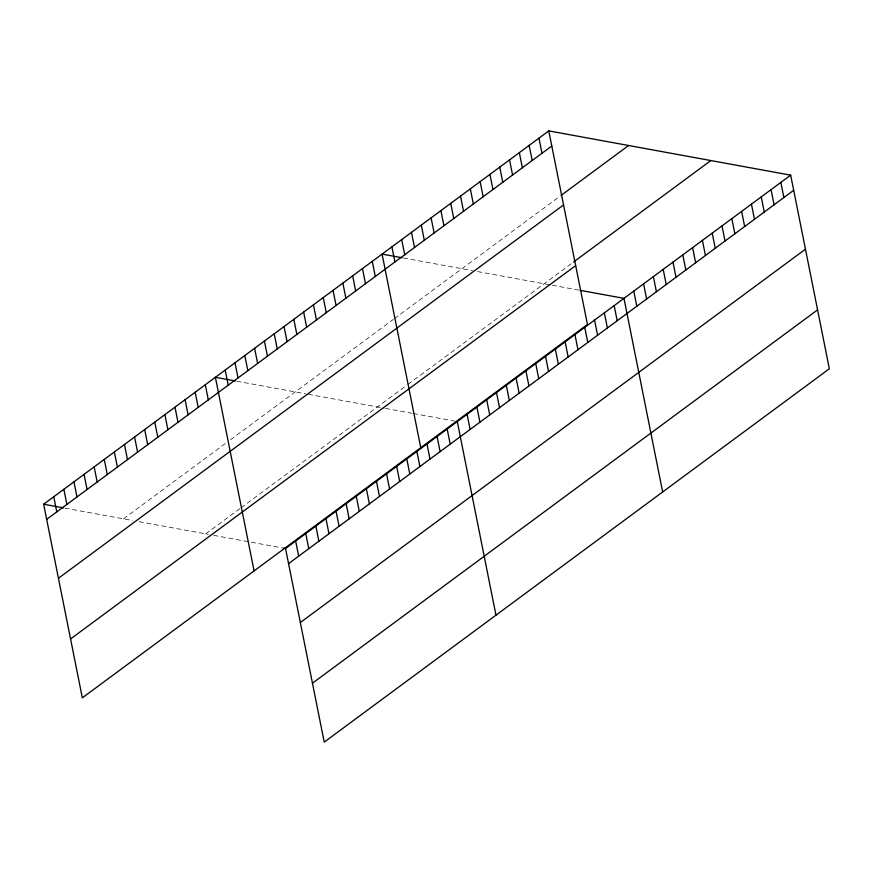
<?xml version="1.0" encoding="UTF-8"?>
<svg xmlns="http://www.w3.org/2000/svg" width="873" height="873" viewBox="0 0 873 873"><rect width="100%" height="100%" fill="white"/><g stroke="black" fill="none" stroke-linecap="round" stroke-linejoin="round"><path stroke-width="0.65" stroke-dasharray="4.37 3.27" d="M123.475 518.846L226.522 442.676M230.559 439.697L393.265 319.431M394.356 318.634L559.953 196.229M205.722 533.894L240.064 508.501M241.079 507.759L406.873 385.211M407.964 384.404L572.481 262.817M403.37 257.993L472.348 270.619M477.575 271.568L550.798 284.969M552.129 285.209L578.744 290.087M236.681 381.195L305.659 393.821M308.267 394.29L384.109 408.171M385.44 408.411L412.056 413.289M413.376 413.529L454.626 421.07M64.94 508.13L132.609 520.515M139.145 521.705L208.385 534.374M213.699 535.345L281.553 547.764"/><path stroke-width="1.31" d="M548.768 130.895L587.453 324.505L82.335 697.843L43.65 504.234L548.768 130.895L790.665 175.157L829.35 368.766L324.232 742.105L285.547 548.495L790.665 175.157M46.673 519.359L551.791 146.031M561.044 195.432L628.593 145.507M58.436 578.264L563.565 204.926M573.561 262.009L710.84 160.556M70.571 638.949L575.689 265.61M288.57 563.62L793.688 190.292M300.334 622.525L805.452 249.187M312.458 683.199L817.586 309.871M402.038 257.753L382.079 254.098L420.764 447.707M580.076 290.327L623.977 298.359L662.662 491.968M235.35 380.955L215.391 377.3L254.076 570.909M43.65 504.234L63.609 507.89M282.885 548.004L285.547 548.495M780.855 182.402L783.878 197.538M771.055 189.648L774.078 204.784M761.245 196.905L764.268 212.03M751.446 204.151L754.468 219.276M741.635 211.397L744.658 226.522M731.836 218.643L734.859 233.768M722.026 225.889L725.048 241.013M712.226 233.135L715.249 248.259M702.416 240.381L705.439 255.516M692.616 247.626L695.639 262.762M682.806 254.872L685.829 270.008M672.996 262.129L676.018 277.254M663.196 269.375L666.219 284.5M653.386 276.621L656.409 291.746M643.587 283.867L646.609 298.992M633.776 291.113L636.799 306.237M614.166 305.605L617.189 320.74M604.367 312.85L607.39 327.986M594.557 320.096L597.579 335.232M584.757 327.353L587.78 342.478M538.968 138.141L541.991 153.277M574.947 334.599L577.97 349.724M529.158 145.387L532.181 160.523M565.147 341.845L568.17 356.97M519.359 152.644L522.381 167.769M555.337 349.091L558.36 364.216M509.548 159.89L512.571 175.015M545.538 356.337L548.56 371.462M499.738 167.136L502.761 182.261M535.727 363.583L538.75 378.707M489.939 174.382L492.961 189.506M525.917 370.829L528.94 385.964M480.128 181.628L483.151 196.752M516.118 378.074L519.14 393.21M470.329 188.874L473.352 203.998M506.307 385.32L509.33 400.456M460.518 196.119L463.541 211.255M496.508 392.577L499.531 407.702M450.719 203.365L453.742 218.501M486.698 399.823L489.72 414.948M440.909 210.611L443.931 225.747M476.898 407.069L479.921 422.194M431.109 217.868L434.132 232.993M467.088 414.315L470.111 429.44M421.299 225.114L424.322 240.239M457.288 421.561L495.973 615.17M411.499 232.36L414.522 247.485M447.183 429.025L450.206 444.161M401.689 239.606L404.712 254.73M437.078 436.5L440.101 451.625M391.89 246.852L394.912 261.976M426.973 443.964L429.996 459.089M416.879 451.428L419.902 466.553M372.28 261.343L375.303 276.479M406.774 458.892L409.797 474.028M362.47 268.589L365.492 283.725M396.669 466.357L399.692 481.492M352.659 275.835L355.682 290.971M386.564 473.832L389.587 488.956M342.86 283.092L345.883 298.217M376.47 481.296L379.493 496.421M333.05 290.338L336.072 305.463M366.365 488.76L369.388 503.885M323.25 297.584L326.273 312.709M356.26 496.224L359.283 511.36M313.44 304.83L316.463 319.954M346.155 503.699L349.178 518.824M303.64 312.076L306.663 327.2M336.061 511.163L339.084 526.288M293.83 319.322L296.853 334.446M325.956 518.627L328.979 533.752M284.031 326.567L287.053 341.703M315.851 526.092L318.874 541.227M274.22 333.813L277.243 348.949M305.746 533.567L308.769 548.691M264.421 341.059L267.444 356.195M295.652 541.031L298.675 556.156M254.61 348.316L257.633 363.441M244.811 355.562L247.834 370.687M235.001 362.808L238.023 377.933M225.19 370.054L228.224 385.179M205.286 384.764L208.309 399.899M195.181 392.239L198.204 407.364M185.087 399.703L188.11 414.828M174.982 407.167L178.005 422.292M164.877 414.631L167.9 429.767M154.772 422.096L157.795 437.231M144.678 429.571L147.701 444.695M134.573 437.035L137.596 452.159M124.468 444.499L127.491 459.635M114.363 451.963L117.386 467.099M104.269 459.438L107.292 474.563M94.164 466.902L97.187 482.027M84.059 474.366L87.082 489.491M73.954 481.831L76.977 496.966M63.86 489.306L66.883 504.43M53.755 496.77L56.778 511.894"/></g></svg>
